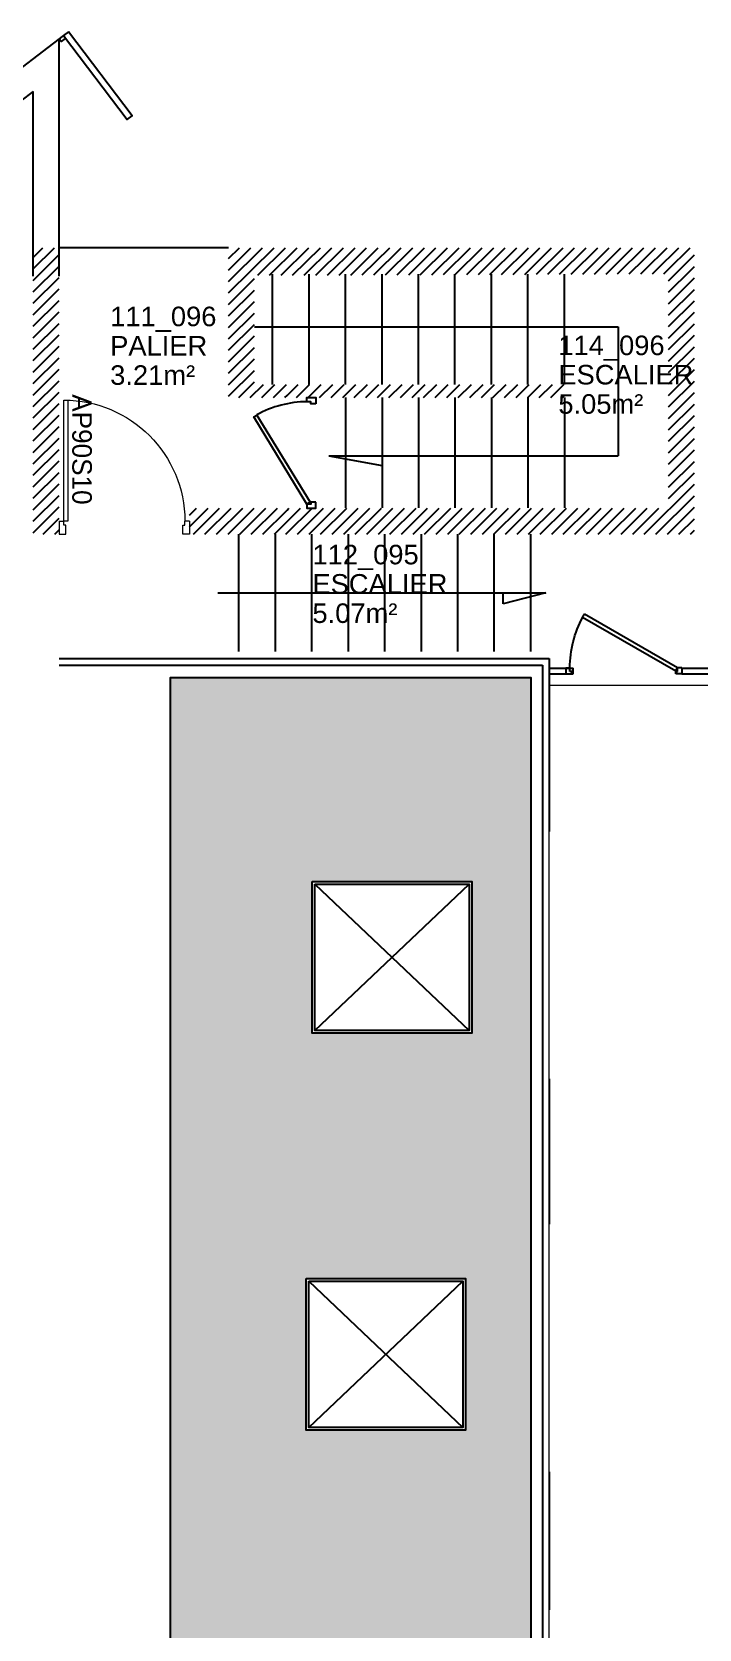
# Model space of a CAD drawing. Header units: metres. Extents: x -8 to 211, y -5 to 120.
# Drawn here: x 109.78 to 114.9, y 86.94 to 99.2 of the extents above; entities that cross this region are included whole.
import ezdxf

# ---------------------------------------------------------------- set-up
doc = ezdxf.new("R2010")
doc.units = ezdxf.units.M
doc.header["$LTSCALE"] = 0.8
doc.header["$MEASUREMENT"] = 0
doc.linetypes.add('AUSGEZOGEN', pattern=[0])
doc.linetypes.add('CONTINU', pattern=[0])
doc.layers.get('0').update_dxf_attribs({"linetype": 'CONTINUOUS'})
doc.layers.add('-constr01', color=7, linetype='CONTINUOUS', true_color=0xff1f1f)
for name, color, linetype in [('A-METALLERIE', 24, 'CONTINUOUS'), ('A-STR-MAC-V', 7, 'CONTINUOUS'), ('A_ACCÈS', 7, 'CONTINUOUS'), ('A_AGENC', 204, 'CONTINUOUS'), ('A_ATTR_PORTE', 7, 'CONTINUOUS'), ('A_CHASS', 4, 'CONTINUOUS'), ('A_Etiqu_Local', 7, 'CONTINUOUS'), ('A_HACH_STRUC', 7, 'CONTINUOUS'), ('A_VEGETATION', 3, 'CONTINUOUS'), ('Z_Pole 11_Administratif', 8, 'CONTINUOUS')]:
    doc.layers.add(name, color=color, linetype=linetype)
doc.layers.add('A_PORTE', color=7, linetype='CONTINU', lineweight=0)
doc.styles.add('Attribut', font='arial.ttf')

# ---------------------------------------------------------------- blocks, each defined once
blk = doc.blocks.new('AP90SG5A')
at = {"linetype": 'AUSGEZOGEN'}
for p, q in [((4.5, 90), (0, 90)), ((0, 90), (0, 85.5)), ((4.5, 90), (4.5, 86.9)), ((0, 85.5), (1.8, 85.5)), ((1.8, 85.5), (1.8, 86.9)), ((1.8, 86.9), (4.5, 86.9)), ((44, 77), (2.2, 4.5)), ((4.5, 3.2), (46.3, 75.6)), ((46.3, 75.6), (44, 77)), ((0, 0), (0, 4.5)), ((0, 4.5), (1.8, 4.5)), ((4.5, 0), (0, 0)), ((1.8, 4.5), (1.8, 3.2)), ((1.8, 3.2), (4.5, 3.2)), ((2.2, 4.5), (4.5, 3.2)), ((4.5, 0), (4.5, 3.2))]:
    blk.add_line(p, q, dxfattribs=at)
at = {"linetype": 'AUSGEZOGEN', "extrusion": (0, 0, -1)}
blk.add_ellipse((4.5, 3.2), major_axis=(-81.7, -18.1), ratio=1, start_param=1.789187, end_param=2.280522, dxfattribs=at)
blk = doc.blocks.new('AP90S10')
for p, q in [((-0.035, 0.93), (-0.065, 0.93)), ((-0.065, 0.93), (-0.065, 0)), ((-0.035, 0), (-0.035, 0.93)), ((-1, 0), (-0.965, 0)), ((-1, 0), (-1, -0.1)), ((-0.965, -0.03), (-0.965, 0)), ((-0.065, 0), (-0.035, 0)), ((-0.035, -0.03), (-0.035, 0)), ((0, 0), (-0.035, 0)), ((0, 0), (0, -0.1)), ((-1, -0.1), (-0.95, -0.1)), ((-0.95, -0.03), (-0.965, -0.03)), ((-0.95, -0.1), (-0.95, -0.03)), ((-0.05, -0.03), (-0.035, -0.03)), ((-0.05, -0.1), (-0.05, -0.03)), ((0, -0.1), (-0.05, -0.1))]:
    blk.add_line(p, q)
blk.add_arc((-0.035, 0), 0.93, 90, 180)
blk = doc.blocks.new('A_Etiqu_Local')
at = {"style": 'Attribut', "flags": 1}
for tag, p in [('CODE_HOPITAL', (-0.446, 1.632)), ('CODE_SITE', (-0.446, 1.407)), ('CODE_BATIMENT', (-0.446, 1.182)), ('CODE_SECTEUR', (-0.446, 0.957)), ('CODE_ETAGE', (-0.446, 0.732)), ('NOM_NORMALISE', (-0.446, -0.843)), ('SECTEUR_ACTIVITE', (-0.446, -1.068)), ('SOUS_SECTEUR_ACTIVITE', (-0.446, -1.293)), ('VOLUME', (-0.446, -1.518)), ('SERVICE', (-0.446, -1.743)), ('CODE_UG', (-0.446, -1.968)), ('CODE_UA', (-0.446, -2.193)), ('CODE_POLE', (-0.446, -2.418)), ('OCCUPANT_EXTERNE', (-0.446, -2.643)), ('DISPONIBILITE', (-0.446, -2.868)), ('ACCES_HANDICAPES', (-0.446, -3.093)), ('NATURE_SOL', (-0.446, -3.318)), ('RISQUE_LABORATOIRE', (-0.446, -3.543)), ('AMIANTE', (-0.446, -3.768))]:
    blk.add_attdef(tag, p, '', height=0.15, dxfattribs=at)
at = {"layer": 'A_Etiqu_Local', "style": 'Attribut'}
for tag, p in [('CODE_PIECE', (-0.446, 0.282)), ('NOM_USAGE', (-0.446, 0.057)), ('SURFACE', (-0.446, -0.168))]:
    blk.add_attdef(tag, p, '', height=0.15, dxfattribs=at)

msp = doc.modelspace()

# ---------------------------------------------------------------- hatches: boundary and pattern name
at = {"layer": 'A_HACH_STRUC'}
h = msp.add_hatch(dxfattribs=at)
h.set_pattern_fill('ANSI31', color=8, scale=0.5, angle=359.76959, style=0)
h.paths.add_polyline_path([(109.992, 97.372), (109.792, 97.372), (109.792, 97.372), (109.792, 95.343), (109.992, 95.343)])
h.paths.add_polyline_path([(109.992, 97.542), (109.792, 97.542), (109.792, 97.372), (109.992, 97.372)])
h = msp.add_hatch(dxfattribs=at)
h.set_pattern_fill('ANSI31', color=8, scale=0.5, angle=359.76959, style=0)
h.paths.add_polyline_path([(114.486, 97.542), (111.742, 97.542), (111.742, 97.372), (114.486, 97.372)])
h.paths.add_polyline_path([(111.742, 97.542), (111.292, 97.542), (111.292, 97.372), (111.742, 97.372)])
h.paths.add_polyline_path([(111.492, 97.331), (111.742, 97.331), (111.742, 97.372), (111.292, 97.372), (111.292, 96.392), (111.742, 96.392), (111.742, 96.492), (111.492, 96.492)])
h.paths.add_polyline_path([(114.486, 97.372), (111.742, 97.372), (111.742, 97.331), (114.486, 97.342)])
h = msp.add_hatch(dxfattribs=at)
h.set_pattern_fill('ANSI31', color=8, scale=0.5, angle=359.76959, style=0)
h.paths.add_polyline_path([(114.87, 97.542), (114.486, 97.542), (114.486, 97.372), (114.87, 97.372)])
h = msp.add_hatch(dxfattribs=at)
h.set_pattern_fill('ANSI31', color=8, scale=0.5, angle=359.76959, style=0)
h.paths.add_polyline_path([(114.87, 97.372), (114.486, 97.372), (114.486, 97.342), (114.67, 97.342), (114.67, 95.542), (111.961, 95.542), (111.961, 95.542), (111.894, 95.542), (111.894, 95.542), (111.742, 95.542), (111.742, 95.343), (114.87, 95.343)])
h = msp.add_hatch(dxfattribs=at)
h.set_pattern_fill('ANSI31', color=8, scale=0.5, angle=359.76959, style=0)
h.paths.add_polyline_path([(113.87, 96.492), (111.742, 96.492), (111.742, 96.392), (113.87, 96.392)])
h = msp.add_hatch(dxfattribs=at)
h.set_pattern_fill('ANSI31', color=8, scale=0.5, angle=359.76959, style=0)
h.paths.add_polyline_path([(111.742, 95.542), (110.992, 95.542), (110.992, 95.343), (111.742, 95.343)])
at = {"layer": 'A_VEGETATION'}
h = msp.add_hatch(dxfattribs=at)
h.set_pattern_fill('AR-CONC', color=8, scale=0.05, angle=-0.9741, style=0)
h.set_pattern_definition([(50, (321.883, 63.66533), (0.3586301, -0.03137607), [0.0375, -0.4125]), (355, (321.883, 63.66533), (-0.06937567, 0.37609607), [0.03, -0.33]), (100.4514, (321.9129, 63.6627), (0.2892547, 0.34471977), [0.0318701, -0.35057106]), (46.1842, (321.883, 63.76533), (0.5336205, -0.0827595), [0.05625, -0.61875]), (96.6356, (321.9275, 63.75843), (0.4673314, 0.4870589), [0.0478051, -0.5258565]), (351.1842, (321.883, 63.76533), (0.467331, 0.4870593), [0.045, -0.495]), (21, (321.933, 63.74033), (0.29845353, -0.20130945), [0.0375, -0.4125]), (326, (321.933, 63.74033), (0.12165767, 0.362575), [0.03, -0.33]), (71.4514, (321.9579, 63.72355), (0.4201113, 0.16126525), [0.0318701, -0.35057106]), (37.5, (321.88301, 63.66533), (0.00607993, 0.16644693), [0, -0.326, 0, -0.335, 0, -0.33125]), (7.5, (321.88301, 63.66533), (0.13153477, 0.19720586), [0, -0.191, 0, -0.3185, 0, -0.12625]), (327.5, (321.77151, 63.66533), (0.26691122, -0.01127744), [0, -0.125, 0, -0.39, 0, -0.5175]), (317.5, (321.72151, 63.66533), (0.29159308, 0.0500525), [0, -0.1625, 0, -0.259, 0, -0.3675])])
h.paths.add_polyline_path([(113.612, 83.438), (110.847, 83.442), (110.847, 94.243), (113.612, 94.243)])
h.paths.add_polyline_path([(111.935, 92.676), (113.159, 92.676), (113.159, 91.512), (111.935, 91.512)], flags=16)
h.paths.add_polyline_path([(111.887, 89.63), (113.111, 89.63), (113.111, 88.466), (111.887, 88.466)], flags=16)
h.paths.add_polyline_path([(111.86, 86.669), (113.084, 86.669), (113.084, 85.506), (111.86, 85.506)], flags=16)

# ---------------------------------------------------------------- linework, layer by layer
at = {"layer": '-constr01', "color": 8}
msp.add_line((111.292, 97.542), (109.992, 97.542), dxfattribs=at)
at = {"layer": 'A-METALLERIE', "color": 8, "linetype": 'Continuous'}
for p, q in [((109.992, 94.389), (113.753, 94.389)), ((109.992, 94.339), (113.703, 94.339)), ((113.703, 94.339), (113.703, 83.438)), ((113.753, 94.389), (113.753, 93.061)), ((113.753, 91.161), (113.753, 90.046)), ((113.753, 88.146), (113.753, 87.086))]:
    msp.add_line(p, q, dxfattribs=at)
at = {"layer": 'A-METALLERIE', "color": 8}
for p, q in [((113.753, 94.316), (113.938, 94.316)), ((113.938, 94.272), (113.938, 94.316)), ((114.771, 94.316), (114.992, 94.316)), ((113.753, 94.272), (113.938, 94.272)), ((114.771, 94.272), (114.992, 94.272))]:
    msp.add_line(p, q, dxfattribs=at)
at = {"layer": 'A-STR-MAC-V', "color": 8}
for p, q in [((110.024, 99.171), (93.518, 86.626)), ((109.992, 97.325), (109.992, 99.147)), ((109.792, 98.743), (107.926, 97.325)), ((109.792, 97.325), (109.792, 98.743))]:
    msp.add_line(p, q, dxfattribs=at)
msp.add_lwpolyline([(110.062, 99.199), (110.024, 99.171), (110.513, 98.527), (110.551, 98.555)], close=True, dxfattribs=at)
msp.add_lwpolyline([(109.992, 99.147), (110.008, 99.126), (110.04, 99.15), (110.024, 99.171)], dxfattribs=at)
at = {"layer": 'A_ACCÈS', "color": 8}
for p, q in [((111.63, 96.492), (111.63, 97.339)), ((111.91, 96.492), (111.91, 97.339)), ((112.19, 96.492), (112.19, 97.339)), ((112.47, 96.492), (112.47, 97.339)), ((112.75, 96.492), (112.75, 97.339)), ((113.03, 96.492), (113.03, 97.339)), ((113.31, 96.492), (113.31, 97.339)), ((113.59, 96.492), (113.59, 97.339)), ((113.87, 96.492), (113.87, 97.339)), ((111.492, 96.936), (114.283, 96.936)), ((114.283, 96.936), (114.283, 95.944)), ((112.19, 96.392), (112.19, 95.545)), ((112.47, 96.392), (112.47, 95.545)), ((112.75, 96.392), (112.75, 95.545)), ((113.03, 96.392), (113.03, 95.545)), ((113.31, 96.392), (113.31, 95.545)), ((113.59, 96.392), (113.59, 95.545)), ((113.87, 96.392), (113.87, 95.545)), ((112.063, 95.944), (114.283, 95.944)), ((112.063, 95.944), (112.47, 95.871)), ((111.372, 94.443), (111.372, 95.343)), ((111.652, 94.443), (111.652, 95.343)), ((111.932, 94.443), (111.932, 95.343)), ((112.212, 94.443), (112.212, 95.343)), ((112.492, 94.443), (112.492, 95.343)), ((112.772, 94.443), (112.772, 95.343)), ((113.052, 94.443), (113.052, 95.343)), ((113.332, 94.443), (113.332, 95.343)), ((113.612, 94.443), (113.612, 95.343)), ((111.209, 94.893), (113.729, 94.893)), ((113.729, 94.893), (113.401, 94.809)), ((113.401, 94.809), (113.401, 94.893))]:
    msp.add_line(p, q, dxfattribs=at)
at = {"layer": 'A_AGENC', "color": 8}
for points in [[(111.961, 96.345), (111.923, 96.345), (111.923, 96.359), (111.894, 96.359), (111.894, 96.392), (111.961, 96.392)], [(111.894, 95.575), (111.485, 96.244), (111.509, 96.258), (111.919, 95.59)], [(111.961, 95.589), (111.923, 95.589), (111.923, 95.575), (111.894, 95.575), (111.894, 95.542), (111.961, 95.542)]]:
    msp.add_lwpolyline(points, close=True, dxfattribs=at)
msp.add_arc((111.894, 95.575), 0.785, 90, 119.4311, dxfattribs=at)
at = {"layer": 'A_CHASS', "color": 8}
for p, q in [((111.955, 92.656), (113.139, 91.532)), ((111.955, 91.532), (113.139, 92.656)), ((111.907, 89.61), (113.091, 88.486)), ((111.907, 88.486), (113.091, 89.61))]:
    msp.add_line(p, q, dxfattribs=at)
for points in [[(111.935, 92.676), (113.159, 92.676), (113.159, 91.512), (111.935, 91.512)], [(111.955, 92.656), (113.139, 92.656), (113.139, 91.532), (111.955, 91.532)], [(111.887, 89.63), (113.111, 89.63), (113.111, 88.466), (111.887, 88.466)], [(111.907, 89.61), (113.091, 89.61), (113.091, 88.486), (111.907, 88.486)]]:
    msp.add_lwpolyline(points, close=True, dxfattribs=at)
at = {"layer": 'A_VEGETATION', "color": 8}
msp.add_lwpolyline([(113.612, 83.438), (110.847, 83.442), (110.847, 94.243), (113.612, 94.243)], close=True, dxfattribs=at)
at = {"layer": 'Z_Pole 11_Administratif', "color": 8, "const_width": 0.01}
msp.add_lwpolyline([(136.35, 97.202), (117.312, 97.202), (117.312, 93.603), (116.972, 93.603), (116.972, 94.182), (113.753, 94.182), (113.753, 83.438), (114.059, 83.438), (114.059, 83.098), (111.892, 83.098), (111.892, 78.273), (117.922, 78.273), (117.922, 78.443), (118.262, 78.443), (118.262, 74.764), (117.922, 74.764), (117.922, 69.664), (126.423, 69.664)], dxfattribs=at)

# ---------------------------------------------------------------- block references
at = {"layer": 'A-METALLERIE', "color": 8, "xscale": 0.009876543175778352, "yscale": 0.009876543175778352, "zscale": 0.009876543175778352, "rotation": 90}
msp.add_blockref('AP90SG5A', (114.771, 94.272), dxfattribs=at)
at = {"layer": 'A_Etiqu_Local', "color": 8}
ref = msp.add_blockref('A_Etiqu_Local', (110.829, 96.658), dxfattribs=at)
ref.add_attrib('CODE_PIECE', '111_096', (110.383, 96.94), dxfattribs={"height": 0.15, "style": 'Attribut'})
ref.add_attrib('NOM_USAGE', 'PALIER', (110.383, 96.715), dxfattribs={"height": 0.15, "style": 'Attribut'})
ref.add_attrib('SURFACE', '3.21m²', (110.383, 96.49), dxfattribs={"height": 0.15, "style": 'Attribut'})
ref = msp.add_blockref('A_Etiqu_Local', (114.27, 96.436), dxfattribs=at)
ref.add_attrib('CODE_PIECE', '114_096', (113.824, 96.718), dxfattribs={"height": 0.15, "style": 'Attribut'})
ref.add_attrib('NOM_USAGE', 'ESCALIER', (113.824, 96.493), dxfattribs={"height": 0.15, "style": 'Attribut'})
ref.add_attrib('SURFACE', '5.05m²', (113.824, 96.268), dxfattribs={"height": 0.15, "style": 'Attribut'})
ref = msp.add_blockref('A_Etiqu_Local', (112.382, 94.83), dxfattribs=at)
ref.add_attrib('CODE_PIECE', '112_095', (111.936, 95.112), dxfattribs={"height": 0.15, "style": 'Attribut'})
ref.add_attrib('NOM_USAGE', 'ESCALIER', (111.936, 94.887), dxfattribs={"height": 0.15, "style": 'Attribut'})
ref.add_attrib('SURFACE', '5.07m²', (111.936, 94.662), dxfattribs={"height": 0.15, "style": 'Attribut'})
at = {"layer": 'A_PORTE', "color": 8}
ref = msp.add_blockref('AP90S10', (109.992, 95.443), dxfattribs=dict(at, xscale=-1))
ref.add_attrib('CODE', 'AP90S10', (110.092, 96.418), dxfattribs={"layer": 'A_ATTR_PORTE', "height": 0.15, "rotation": 270, "flags": 4})

doc.saveas('drawing.dxf')
